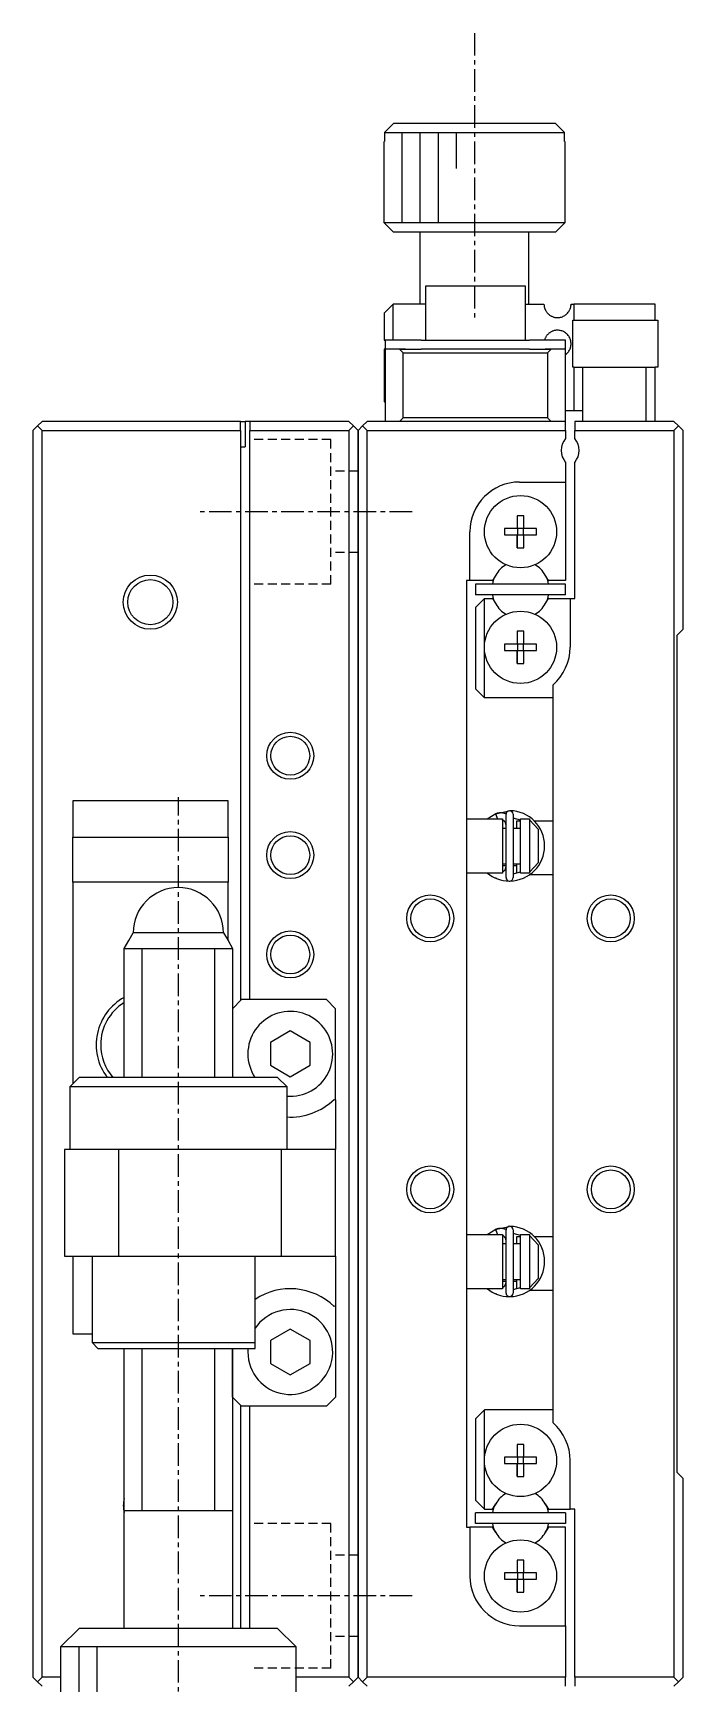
# Model space of a CAD drawing. Extents: x -21 to 335, y 10 to 258.
# Drawn here: x 299 to 335, y 114.1 to 205.5 of the extents above; entities that cross this region are included whole.
import ezdxf

# ---------------------------------------------------------------- set-up
doc = ezdxf.new("R2010")
doc.units = 0
doc.linetypes.add('CENTER', pattern=[2, 1.25, -0.25, 0.25, -0.25])
doc.linetypes.add('DASHED', pattern=[0.75, 0.5, -0.25])
doc.layers.get('0').update_dxf_attribs({"linetype": 'CONTINUOUS'})
doc.layers.add('CENTER', color=1, linetype='CENTER')

msp = doc.modelspace()

# ---------------------------------------------------------------- linework, layer by layer
at = {"color": 7, "linetype": 'CONTINUOUS'}
for p, q in [((318.947, 200.5), (318.445, 200)), ((327.911, 200.5), (318.947, 200.5)), ((328.413, 200), (327.911, 200.5)), ((318.445, 199.5), (318.429, 199.5)), ((318.429, 195), (318.429, 199.5)), ((318.445, 200), (328.413, 200)), ((318.445, 200), (318.445, 199.5)), ((328.413, 199.5), (328.413, 200)), ((328.429, 199.5), (328.413, 199.5)), ((328.429, 199.5), (328.429, 195)), ((328.429, 195), (318.429, 195)), ((318.929, 194.5), (318.429, 195)), ((328.429, 195), (327.929, 194.5)), ((318.929, 194.5), (327.929, 194.5)), ((320.429, 190.5), (320.429, 194.5)), ((326.429, 194.5), (326.429, 190.5)), ((320.729, 191.5), (326.229, 191.5)), ((320.729, 188.5), (320.729, 191.5)), ((326.229, 191.5), (326.229, 188.5)), ((318.429, 190), (318.929, 190.5)), ((318.929, 188.5), (318.929, 190.5)), ((320.729, 190.5), (318.929, 190.5)), ((326.229, 190.5), (327.279, 190.5)), ((327.279, 190.5), (327.279, 190.472)), ((327.279, 190.472), (327.281, 190.443)), ((327.281, 190.443), (327.284, 190.415)), ((327.284, 190.415), (327.287, 190.387)), ((327.287, 190.387), (327.292, 190.359)), ((327.292, 190.359), (327.298, 190.33)), ((327.298, 190.33), (327.305, 190.302)), ((327.305, 190.302), (327.314, 190.275)), ((327.314, 190.275), (327.322, 190.248)), ((327.322, 190.248), (327.332, 190.222)), ((327.332, 190.222), (327.343, 190.197)), ((327.343, 190.197), (327.355, 190.172)), ((327.355, 190.172), (327.367, 190.146)), ((327.367, 190.146), (327.381, 190.122)), ((327.381, 190.122), (327.396, 190.098)), ((327.396, 190.098), (327.411, 190.075)), ((327.411, 190.075), (327.433, 190.045)), ((328.622, 190.041), (328.653, 190.084)), ((328.653, 190.084), (328.676, 190.12)), ((328.676, 190.12), (328.697, 190.159)), ((328.697, 190.159), (328.717, 190.201)), ((328.717, 190.201), (328.726, 190.223)), ((328.726, 190.223), (328.735, 190.247)), ((328.735, 190.247), (328.743, 190.271)), ((328.743, 190.271), (328.751, 190.296)), ((328.751, 190.296), (328.758, 190.323)), ((328.758, 190.323), (328.764, 190.351)), ((328.764, 190.351), (328.767, 190.365)), ((328.767, 190.365), (328.769, 190.379)), ((328.769, 190.379), (328.771, 190.393)), ((328.771, 190.393), (328.773, 190.408)), ((328.773, 190.408), (328.775, 190.423)), ((328.775, 190.423), (328.776, 190.439)), ((328.776, 190.439), (328.777, 190.451)), ((328.777, 190.451), (328.778, 190.463)), ((328.778, 190.475), (328.779, 190.488)), ((328.778, 190.463), (328.778, 190.475)), ((328.779, 190.5), (328.929, 190.5)), ((328.779, 190.488), (328.779, 190.5)), ((333.429, 190.5), (328.929, 190.5)), ((328.929, 190.5), (328.929, 189.6)), ((333.429, 189.6), (333.429, 190.5)), ((318.429, 190), (318.429, 188.5)), ((327.433, 190.045), (327.456, 190.016)), ((327.456, 190.016), (327.48, 189.989)), ((327.48, 189.989), (327.505, 189.963)), ((327.505, 189.963), (327.531, 189.939)), ((327.531, 189.939), (327.558, 189.916)), ((327.558, 189.916), (327.588, 189.893)), ((327.588, 189.893), (327.619, 189.872)), ((327.619, 189.872), (327.65, 189.853)), ((327.65, 189.853), (327.682, 189.835)), ((327.682, 189.835), (327.714, 189.82)), ((327.714, 189.82), (327.746, 189.806)), ((327.746, 189.806), (327.78, 189.793)), ((327.78, 189.793), (327.814, 189.781)), ((327.814, 189.781), (327.849, 189.772)), ((327.849, 189.772), (327.883, 189.764)), ((327.883, 189.764), (327.929, 189.757)), ((327.929, 189.757), (327.975, 189.752)), ((327.975, 189.752), (328.02, 189.75)), ((328.02, 189.75), (328.064, 189.751)), ((328.064, 189.751), (328.107, 189.754)), ((328.107, 189.754), (328.15, 189.76)), ((328.15, 189.76), (328.191, 189.768)), ((328.191, 189.768), (328.245, 189.782)), ((328.245, 189.782), (328.297, 189.8)), ((328.297, 189.8), (328.347, 189.821)), ((328.347, 189.821), (328.392, 189.844)), ((328.392, 189.844), (328.435, 189.87)), ((328.435, 189.87), (328.477, 189.898)), ((328.477, 189.898), (328.515, 189.929)), ((328.515, 189.929), (328.553, 189.964)), ((328.553, 189.964), (328.589, 190.001)), ((328.589, 190.001), (328.622, 190.041)), ((328.879, 189.6), (333.579, 189.6)), ((328.879, 187), (328.879, 189.6)), ((333.579, 189.6), (333.579, 187)), ((318.429, 188.5), (318.479, 188.5)), ((318.479, 188.5), (318.479, 188)), ((320.479, 188.5), (318.479, 188.5)), ((320.479, 188.5), (326.479, 188.5)), ((328.479, 188.5), (326.479, 188.5)), ((327.313, 188.525), (327.306, 188.5)), ((327.322, 188.55), (327.313, 188.525)), ((327.331, 188.574), (327.322, 188.55)), ((327.344, 188.605), (327.331, 188.574)), ((327.358, 188.635), (327.344, 188.605)), ((327.373, 188.664), (327.358, 188.635)), ((327.39, 188.693), (327.373, 188.664)), ((327.407, 188.719), (327.39, 188.693)), ((327.425, 188.745), (327.407, 188.719)), ((327.444, 188.77), (327.425, 188.745)), ((327.464, 188.794), (327.444, 188.77)), ((327.485, 188.817), (327.464, 188.794)), ((327.507, 188.839), (327.485, 188.817)), ((327.53, 188.86), (327.507, 188.839)), ((327.553, 188.88), (327.53, 188.86)), ((327.576, 188.898), (327.553, 188.88)), ((327.6, 188.915), (327.576, 188.898)), ((327.624, 188.931), (327.6, 188.915)), ((327.648, 188.946), (327.624, 188.931)), ((327.678, 188.963), (327.648, 188.946)), ((327.709, 188.978), (327.678, 188.963)), ((327.74, 188.992), (327.709, 188.978)), ((327.771, 189.004), (327.74, 188.992)), ((327.811, 189.018), (327.771, 189.004)), ((327.852, 189.029), (327.811, 189.018)), ((327.892, 189.037), (327.852, 189.029)), ((327.942, 189.045), (327.892, 189.037)), ((327.992, 189.049), (327.942, 189.045)), ((328.042, 189.05), (327.992, 189.049)), ((328.09, 189.048), (328.042, 189.05)), ((328.136, 189.042), (328.09, 189.048)), ((328.182, 189.034), (328.136, 189.042)), ((328.229, 189.023), (328.182, 189.034)), ((328.274, 189.009), (328.229, 189.023)), ((328.318, 188.992), (328.274, 189.009)), ((328.36, 188.973), (328.318, 188.992)), ((328.412, 188.945), (328.36, 188.973)), ((328.462, 188.913), (328.412, 188.945)), ((328.508, 188.877), (328.462, 188.913)), ((328.479, 188), (328.479, 188.5)), ((328.547, 188.843), (328.508, 188.877)), ((328.583, 188.806), (328.547, 188.843)), ((328.617, 188.766), (328.583, 188.806)), ((328.649, 188.722), (328.617, 188.766)), ((328.678, 188.676), (328.649, 188.722)), ((328.705, 188.625), (328.678, 188.676)), ((328.715, 188.603), (328.705, 188.625)), ((328.725, 188.58), (328.715, 188.603)), ((328.734, 188.555), (328.725, 188.58)), ((328.743, 188.53), (328.734, 188.555)), ((328.751, 188.503), (328.743, 188.53)), ((328.758, 188.475), (328.751, 188.503)), ((328.762, 188.459), (328.758, 188.475)), ((328.765, 188.443), (328.762, 188.459)), ((328.768, 188.426), (328.765, 188.443)), ((328.77, 188.414), (328.768, 188.426)), ((328.772, 188.401), (328.77, 188.414)), ((328.774, 188.389), (328.772, 188.401)), ((328.775, 188.375), (328.774, 188.389)), ((328.776, 188.365), (328.775, 188.375)), ((328.775, 188.222), (328.776, 188.236)), ((328.777, 188.355), (328.776, 188.365)), ((328.776, 188.236), (328.777, 188.249)), ((328.778, 188.344), (328.777, 188.355)), ((328.777, 188.249), (328.778, 188.26)), ((328.778, 188.334), (328.778, 188.344)), ((328.779, 188.323), (328.778, 188.334)), ((328.778, 188.27), (328.779, 188.281)), ((328.778, 188.26), (328.778, 188.27)), ((328.779, 188.313), (328.779, 188.323)), ((328.779, 188.302), (328.779, 188.313)), ((328.779, 188.292), (328.779, 188.302)), ((328.779, 188.281), (328.779, 188.292)), ((318.429, 188), (318.429, 185.1)), ((318.479, 188), (318.429, 188)), ((319.279, 188), (318.479, 188)), ((318.479, 188), (318.479, 184)), ((319.279, 188), (319.479, 187.8)), ((319.607, 188), (319.279, 188)), ((319.279, 188), (319.607, 188)), ((319.479, 184.2), (319.479, 187.8)), ((319.479, 187.8), (327.479, 187.8)), ((319.607, 188), (320.479, 188)), ((326.479, 188), (320.479, 188)), ((326.479, 188), (327.342, 188)), ((327.342, 188), (327.679, 188)), ((327.679, 188), (327.351, 188)), ((327.479, 187.8), (327.679, 188)), ((327.479, 187.8), (327.479, 184.2)), ((328.479, 188), (327.679, 188)), ((328.479, 184), (328.479, 188)), ((328.479, 187.7), (328.523, 187.736)), ((328.523, 187.736), (328.567, 187.777)), ((328.567, 187.777), (328.607, 187.822)), ((328.607, 187.822), (328.636, 187.859)), ((328.636, 187.859), (328.662, 187.899)), ((328.662, 187.899), (328.687, 187.941)), ((328.687, 187.941), (328.71, 187.987)), ((328.71, 187.987), (328.721, 188.011)), ((328.721, 188.011), (328.731, 188.036)), ((328.731, 188.036), (328.74, 188.062)), ((328.74, 188.062), (328.749, 188.089)), ((328.749, 188.089), (328.756, 188.118)), ((328.756, 188.118), (328.76, 188.132)), ((328.76, 188.132), (328.763, 188.147)), ((328.763, 188.147), (328.766, 188.162)), ((328.766, 188.162), (328.769, 188.177)), ((328.769, 188.177), (328.771, 188.193)), ((328.771, 188.193), (328.773, 188.209)), ((328.773, 188.209), (328.775, 188.222)), ((328.929, 187), (328.879, 187)), ((328.929, 187), (328.929, 184.6)), ((328.929, 187), (329.429, 187)), ((329.429, 187), (332.929, 187)), ((329.429, 184.6), (329.429, 187)), ((332.929, 187), (332.929, 184)), ((332.929, 187), (333.429, 187)), ((333.579, 187), (333.429, 187)), ((333.429, 184), (333.429, 187)), ((318.479, 185.05), (318.429, 185.1)), ((328.479, 184.6), (328.929, 184.6)), ((328.929, 184.6), (329.429, 184.6)), ((329.429, 184), (329.429, 184.6)), ((298.979, 183.5), (299.229, 183.75)), ((299.479, 184), (299.229, 183.75)), ((299.229, 183.75), (299.479, 183.5)), ((310.479, 184), (299.479, 184)), ((310.479, 183.5), (310.479, 184)), ((310.479, 184), (310.729, 184)), ((310.729, 184), (310.729, 182.6)), ((310.979, 184), (310.729, 184)), ((316.479, 184), (310.979, 184)), ((310.979, 184), (310.979, 183.5)), ((316.729, 183.75), (316.479, 184)), ((316.479, 183.5), (316.729, 183.75)), ((316.979, 183.5), (316.729, 183.75)), ((316.979, 183.5), (317.229, 183.75)), ((317.479, 184), (317.229, 183.75)), ((317.229, 183.75), (317.479, 183.5)), ((328.479, 184), (317.479, 184)), ((319.479, 184.2), (319.279, 184)), ((327.479, 184.2), (319.479, 184.2)), ((327.679, 184), (327.479, 184.2)), ((328.479, 183.5), (328.479, 184)), ((334.479, 184), (328.979, 184)), ((328.979, 184), (328.979, 183.5)), ((334.729, 183.75), (334.479, 184)), ((334.479, 183.5), (334.729, 183.75)), ((334.729, 183.75), (334.979, 183.5)), ((298.979, 183.5), (298.979, 114.5)), ((299.479, 183.5), (310.479, 183.5)), ((299.479, 114.5), (299.479, 183.5)), ((310.479, 183.5), (310.479, 151.95)), ((310.979, 183.5), (316.479, 183.5)), ((310.979, 152), (310.979, 183.5)), ((316.479, 183.5), (316.479, 114.5)), ((316.979, 183.5), (316.979, 114.5)), ((316.979, 114.5), (316.979, 183.5)), ((317.479, 183.5), (328.479, 183.5)), ((317.479, 114.5), (317.479, 183.5)), ((328.479, 183.5), (328.479, 183.061)), ((328.979, 183.5), (334.479, 183.5)), ((328.979, 183.061), (328.979, 183.5)), ((334.479, 183.5), (334.479, 114.5)), ((334.979, 172.5), (334.979, 183.5)), ((310.479, 182.6), (310.729, 182.6)), ((328.479, 181.739), (328.479, 180.65)), ((328.979, 174.2), (328.979, 181.739)), ((325.929, 180.65), (328.479, 180.65)), ((328.479, 180.65), (328.479, 175.2)), ((325.799, 178.786), (325.799, 178.08)), ((326.159, 178.786), (325.799, 178.786)), ((325.799, 178.786), (325.799, 178.08)), ((326.159, 178.08), (326.159, 178.786)), ((323.179, 175.2), (323.179, 177.9)), ((325.093, 178.08), (325.093, 177.72)), ((325.799, 178.08), (325.093, 178.08)), ((325.093, 177.72), (325.799, 177.72)), ((325.809, 178.07), (325.799, 178.08)), ((325.809, 177.73), (325.799, 177.72)), ((325.799, 177.72), (325.799, 177.014)), ((325.799, 177.014), (325.799, 177.72)), ((326.148, 178.07), (325.809, 178.07)), ((325.809, 178.07), (325.809, 177.73)), ((325.809, 177.73), (326.148, 177.73)), ((326.148, 178.07), (326.159, 178.08)), ((326.148, 177.73), (326.148, 178.07)), ((326.148, 177.73), (326.159, 177.72)), ((326.865, 178.08), (326.159, 178.08)), ((326.159, 177.72), (326.865, 177.72)), ((326.159, 177.014), (326.159, 177.72)), ((326.865, 177.72), (326.865, 178.08)), ((325.799, 177.014), (326.159, 177.014)), ((324.604, 175.494), (324.434, 175.2)), ((327.523, 175.2), (327.354, 175.494)), ((323.179, 175.2), (322.979, 175.2)), ((322.979, 175.2), (322.979, 122.8)), ((324.434, 175.2), (323.179, 175.2)), ((328.479, 175), (323.479, 175)), ((323.479, 175), (323.479, 174.4)), ((328.479, 175.2), (327.523, 175.2)), ((328.479, 174.4), (328.479, 175)), ((328.479, 174.4), (323.479, 174.4)), ((323.979, 174.2), (323.479, 173.7)), ((323.479, 173.7), (323.479, 169.2)), ((323.979, 171.5), (323.979, 174.2)), ((323.979, 174.2), (324.434, 174.2)), ((324.434, 174.2), (324.604, 173.906)), ((327.354, 173.906), (327.523, 174.2)), ((327.523, 174.2), (328.729, 174.2)), ((328.729, 174.2), (328.979, 174.2)), ((328.729, 174.2), (328.729, 171.5)), ((325.799, 172.386), (325.799, 171.68)), ((326.159, 172.386), (325.799, 172.386)), ((325.799, 172.386), (325.799, 171.68)), ((326.159, 171.68), (326.159, 172.386)), ((334.979, 172.5), (334.629, 172.15)), ((334.629, 172.15), (334.629, 125.85)), ((323.979, 168.7), (323.979, 171.5)), ((325.093, 171.68), (325.093, 171.32)), ((325.799, 171.68), (325.093, 171.68)), ((325.093, 171.32), (325.799, 171.32)), ((325.809, 171.67), (325.799, 171.68)), ((325.809, 171.33), (325.799, 171.32)), ((325.799, 171.32), (325.799, 170.614)), ((325.799, 170.614), (325.799, 171.32)), ((326.148, 171.67), (325.809, 171.67)), ((325.809, 171.67), (325.809, 171.33)), ((325.809, 171.33), (326.148, 171.33)), ((326.148, 171.67), (326.159, 171.68)), ((326.148, 171.33), (326.148, 171.67)), ((326.148, 171.33), (326.159, 171.32)), ((326.865, 171.68), (326.159, 171.68)), ((326.159, 171.32), (326.865, 171.32)), ((326.159, 170.614), (326.159, 171.32)), ((326.865, 171.32), (326.865, 171.68)), ((325.799, 170.614), (326.159, 170.614)), ((323.479, 169.2), (323.979, 168.7)), ((327.779, 161.475), (327.779, 169.421)), ((327.779, 168.7), (323.979, 168.7)), ((309.779, 163), (301.179, 163)), ((301.179, 163), (301.179, 161)), ((309.779, 161), (309.779, 163)), ((322.979, 162), (324.979, 162)), ((324.124, 162), (324.607, 162.297)), ((324.578, 162.284), (324.598, 162.293)), ((324.598, 162.293), (325.345, 162.454)), ((324.598, 162.293), (324.703, 162)), ((324.605, 162.296), (324.604, 162.293)), ((324.604, 162.293), (324.604, 162.289)), ((324.604, 162.289), (324.604, 162.283)), ((324.604, 162.283), (324.604, 162.277)), ((324.604, 162.277), (324.606, 162.269)), ((324.606, 162.298), (324.605, 162.296)), ((324.608, 162.298), (324.606, 162.298)), ((324.606, 162.269), (324.607, 162.261)), ((324.607, 162.298), (324.637, 162.31)), ((324.607, 162.261), (324.61, 162.251)), ((324.61, 162.251), (324.613, 162.241)), ((324.613, 162.241), (324.616, 162.23)), ((324.616, 162.23), (324.619, 162.218)), ((324.619, 162.218), (324.624, 162.205)), ((324.624, 162.205), (324.628, 162.192)), ((324.628, 162.192), (324.633, 162.179)), ((324.633, 162.179), (324.638, 162.165)), ((324.637, 162.31), (324.67, 162.321)), ((324.638, 162.165), (324.644, 162.15)), ((324.644, 162.15), (324.65, 162.136)), ((324.65, 162.136), (324.656, 162.121)), ((324.656, 162.121), (324.662, 162.106)), ((324.662, 162.106), (324.668, 162.092)), ((324.668, 162.092), (324.675, 162.077)), ((324.67, 162.321), (324.703, 162.331)), ((324.675, 162.077), (324.681, 162.063)), ((324.681, 162.063), (324.688, 162.05)), ((324.688, 162.05), (324.694, 162.036)), ((324.694, 162.036), (324.701, 162.024)), ((324.701, 162.024), (324.707, 162.011)), ((324.703, 162.331), (324.736, 162.339)), ((324.707, 162.011), (324.713, 162)), ((324.736, 162.339), (324.77, 162.345)), ((324.77, 162.345), (324.804, 162.349)), ((324.804, 162.349), (324.838, 162.352)), ((324.838, 162.352), (324.872, 162.353)), ((324.872, 162.353), (324.906, 162.353)), ((324.906, 162.353), (324.94, 162.35)), ((324.94, 162.35), (324.974, 162.346)), ((324.974, 162.346), (325.008, 162.341)), ((324.979, 162), (324.979, 159)), ((324.99, 161.941), (324.979, 161.945)), ((325.003, 161.935), (324.99, 161.941)), ((325.017, 161.928), (325.003, 161.935)), ((325.008, 162.341), (325.042, 162.333)), ((325.03, 161.921), (325.017, 161.928)), ((325.043, 161.913), (325.03, 161.921)), ((325.042, 162.333), (325.075, 162.324)), ((325.055, 161.904), (325.043, 161.913)), ((325.067, 161.895), (325.055, 161.904)), ((325.078, 161.885), (325.067, 161.895)), ((325.075, 162.324), (325.107, 162.313)), ((325.089, 161.874), (325.078, 161.885)), ((325.099, 161.863), (325.089, 161.874)), ((325.109, 161.852), (325.099, 161.863)), ((325.107, 162.313), (325.139, 162.301)), ((325.118, 161.84), (325.109, 161.852)), ((325.127, 161.828), (325.118, 161.84)), ((325.135, 161.815), (325.127, 161.828)), ((325.142, 161.802), (325.135, 161.815)), ((325.139, 162.301), (325.171, 162.287)), ((325.149, 161.788), (325.142, 161.802)), ((325.155, 161.775), (325.149, 161.788)), ((325.16, 161.761), (325.155, 161.775)), ((325.165, 161.746), (325.16, 161.761)), ((325.168, 161.732), (325.165, 161.746)), ((325.171, 162.287), (325.179, 162.283)), ((325.177, 158.76), (325.177, 162.26)), ((325.567, 162.26), (325.567, 158.76)), ((325.979, 161.942), (325.567, 162.054)), ((325.779, 161.5), (325.779, 161.9)), ((325.779, 161.9), (325.979, 161.9)), ((325.979, 159), (325.979, 162)), ((325.979, 162), (326.479, 162)), ((326.479, 162), (326.479, 161.946)), ((326.479, 161.946), (326.479, 159.054)), ((326.979, 161.417), (326.479, 161.946)), ((326.73, 161.9), (327.779, 161.9)), ((301.179, 161), (309.779, 161)), ((301.179, 158.5), (301.179, 161)), ((309.779, 161), (309.779, 158.5)), ((324.979, 161.5), (325.177, 161.5)), ((325.172, 161.717), (325.168, 161.732)), ((325.174, 161.702), (325.172, 161.717)), ((325.176, 161.687), (325.174, 161.702)), ((325.177, 161.672), (325.176, 161.687)), ((325.177, 161.658), (325.177, 161.672)), ((325.567, 161.5), (325.979, 161.5)), ((326.979, 159.583), (326.979, 161.417)), ((327.779, 159.325), (327.779, 161.475)), ((324.979, 159), (322.979, 159)), ((325.177, 159.5), (324.979, 159.5)), ((325.177, 159.4), (324.979, 159.4)), ((324.979, 159.075), (324.982, 159.076)), ((324.982, 159.076), (324.996, 159.081)), ((324.996, 159.081), (325.009, 159.088)), ((325.009, 159.088), (325.023, 159.095)), ((325.023, 159.095), (325.036, 159.103)), ((325.036, 159.103), (325.048, 159.111)), ((325.048, 159.111), (325.06, 159.12)), ((325.06, 159.12), (325.072, 159.129)), ((325.072, 159.129), (325.083, 159.14)), ((325.083, 159.14), (325.094, 159.15)), ((325.094, 159.15), (325.104, 159.162)), ((325.104, 159.162), (325.113, 159.173)), ((325.113, 159.173), (325.122, 159.185)), ((325.122, 159.185), (325.13, 159.198)), ((325.13, 159.198), (325.138, 159.211)), ((325.138, 159.211), (325.145, 159.224)), ((325.145, 159.224), (325.151, 159.238)), ((325.151, 159.238), (325.157, 159.252)), ((325.157, 159.252), (325.162, 159.266)), ((325.162, 159.266), (325.166, 159.28)), ((325.166, 159.28), (325.17, 159.295)), ((325.17, 159.295), (325.173, 159.31)), ((325.173, 159.31), (325.175, 159.325)), ((325.175, 159.325), (325.177, 159.34)), ((325.177, 159.355), (325.177, 159.362)), ((325.177, 159.34), (325.177, 159.355)), ((325.979, 159.5), (325.567, 159.5)), ((325.779, 159.4), (325.567, 159.4)), ((325.567, 158.967), (325.979, 159.077)), ((325.779, 159.008), (325.779, 159.5)), ((326.479, 159), (325.979, 159)), ((326.479, 159.054), (326.979, 159.583)), ((326.479, 159.054), (326.479, 159)), ((327.779, 138.475), (327.779, 159.325)), ((309.779, 158.5), (301.179, 158.5)), ((301.179, 158.5), (301.179, 147.35)), ((309.779, 155.267), (309.779, 158.5)), ((324.607, 158.723), (324.589, 158.731)), ((324.607, 158.722), (324.608, 158.722)), ((324.644, 158.707), (324.607, 158.722)), ((324.611, 158.722), (324.608, 158.722)), ((324.608, 158.722), (324.609, 158.722)), ((324.647, 158.706), (324.644, 158.707)), ((324.648, 158.706), (324.647, 158.706)), ((324.653, 158.704), (324.648, 158.706)), ((324.654, 158.704), (324.653, 158.704)), ((324.656, 158.703), (324.654, 158.704)), ((324.657, 158.703), (324.656, 158.703)), ((324.659, 158.702), (324.657, 158.703)), ((324.661, 158.701), (324.659, 158.702)), ((324.663, 158.701), (324.661, 158.701)), ((324.664, 158.7), (324.663, 158.701)), ((324.665, 158.7), (324.664, 158.7)), ((327.779, 158.9), (326.461, 158.9)), ((304.279, 155.267), (304.529, 155.7)), ((307.052, 155.7), (304.529, 155.7)), ((309.529, 155.7), (307.052, 155.7)), ((309.529, 155.7), (309.779, 155.267)), ((304.029, 154.834), (304.279, 155.267)), ((304.029, 154.834), (307.056, 154.834)), ((304.029, 147.7), (304.029, 154.834)), ((307.056, 154.834), (310.029, 154.834)), ((309.779, 155.267), (310.029, 154.834)), ((310.029, 154.834), (310.029, 147.7)), ((310.029, 151.5), (310.529, 152)), ((315.229, 152), (310.529, 152)), ((315.229, 152), (315.729, 151.5)), ((310.029, 151.5), (310.029, 147.701)), ((315.729, 146.452), (315.729, 151.5)), ((313.229, 150.27), (312.129, 149.635)), ((314.329, 149.635), (313.229, 150.27)), ((312.129, 149.635), (312.129, 148.365)), ((314.329, 148.365), (314.329, 149.635)), ((312.129, 148.365), (313.229, 147.73)), ((313.229, 147.73), (314.329, 148.365)), ((301.029, 147.2), (301.529, 147.7)), ((301.029, 147.2), (313.029, 147.2)), ((301.029, 143.7), (301.029, 147.2)), ((312.529, 147.7), (301.529, 147.7)), ((310.029, 147.701), (310.029, 147.7)), ((312.529, 147.7), (313.029, 147.2)), ((313.029, 147.2), (313.029, 143.7)), ((315.66, 146.482), (315.729, 146.452)), ((315.729, 146.452), (315.729, 143.7)), ((300.729, 143.7), (300.729, 137.8)), ((303.729, 143.7), (300.729, 143.7)), ((303.729, 137.8), (303.729, 143.7)), ((312.729, 143.7), (303.729, 143.7)), ((312.729, 143.7), (312.729, 137.8)), ((315.729, 143.7), (312.729, 143.7)), ((315.729, 137.8), (315.729, 143.7)), ((322.979, 139), (324.979, 139)), ((324.124, 139), (324.607, 139.297)), ((324.578, 139.284), (325.345, 139.454)), ((324.598, 139.293), (324.703, 139)), ((324.605, 139.296), (324.604, 139.293)), ((324.604, 139.293), (324.604, 139.289)), ((324.604, 139.289), (324.604, 139.283)), ((324.604, 139.283), (324.604, 139.277)), ((324.604, 139.277), (324.606, 139.269)), ((324.606, 139.298), (324.605, 139.296)), ((324.608, 139.298), (324.606, 139.298)), ((324.606, 139.269), (324.607, 139.261)), ((324.607, 139.298), (324.637, 139.31)), ((324.607, 139.261), (324.61, 139.251)), ((324.61, 139.251), (324.613, 139.241)), ((324.613, 139.241), (324.616, 139.23)), ((324.616, 139.23), (324.619, 139.218)), ((324.619, 139.218), (324.624, 139.205)), ((324.624, 139.205), (324.628, 139.192)), ((324.628, 139.192), (324.633, 139.179)), ((324.633, 139.179), (324.638, 139.165)), ((324.637, 139.31), (324.67, 139.321)), ((324.638, 139.165), (324.644, 139.15)), ((324.644, 139.15), (324.65, 139.136)), ((324.65, 139.136), (324.656, 139.121)), ((324.656, 139.121), (324.662, 139.106)), ((324.662, 139.106), (324.668, 139.092)), ((324.668, 139.092), (324.675, 139.077)), ((324.67, 139.321), (324.703, 139.331)), ((324.675, 139.077), (324.681, 139.063)), ((324.681, 139.063), (324.688, 139.05)), ((324.688, 139.05), (324.694, 139.036)), ((324.694, 139.036), (324.701, 139.024)), ((324.701, 139.024), (324.707, 139.011)), ((324.703, 139.331), (324.736, 139.339)), ((324.707, 139.011), (324.713, 139)), ((324.736, 139.339), (324.77, 139.345)), ((324.77, 139.345), (324.804, 139.349)), ((324.804, 139.349), (324.838, 139.352)), ((324.838, 139.352), (324.872, 139.353)), ((324.872, 139.353), (324.906, 139.353)), ((324.906, 139.353), (324.94, 139.35)), ((324.94, 139.35), (324.974, 139.346)), ((324.974, 139.346), (325.008, 139.341)), ((324.979, 139), (324.979, 136)), ((324.99, 138.941), (324.979, 138.945)), ((325.003, 138.935), (324.99, 138.941)), ((325.017, 138.928), (325.003, 138.935)), ((325.008, 139.341), (325.042, 139.333)), ((325.03, 138.921), (325.017, 138.928)), ((325.043, 138.913), (325.03, 138.921)), ((325.042, 139.333), (325.075, 139.324)), ((325.055, 138.904), (325.043, 138.913)), ((325.067, 138.895), (325.055, 138.904)), ((325.078, 138.885), (325.067, 138.895)), ((325.075, 139.324), (325.107, 139.313)), ((325.107, 139.313), (325.139, 139.301)), ((325.139, 139.301), (325.171, 139.287)), ((325.171, 139.287), (325.179, 139.283)), ((325.177, 135.76), (325.177, 139.26)), ((325.567, 139.26), (325.567, 135.76)), ((325.979, 138.942), (325.567, 139.054)), ((325.779, 138.5), (325.779, 138.9)), ((325.779, 138.9), (325.979, 138.9)), ((325.979, 136), (325.979, 139)), ((325.979, 139), (326.479, 139)), ((326.479, 139), (326.479, 138.946)), ((326.479, 138.946), (326.479, 136.054)), ((326.979, 138.417), (326.479, 138.946)), ((326.73, 138.9), (327.779, 138.9)), ((324.979, 138.5), (325.177, 138.5)), ((325.089, 138.874), (325.078, 138.885)), ((325.099, 138.863), (325.089, 138.874)), ((325.109, 138.852), (325.099, 138.863)), ((325.118, 138.84), (325.109, 138.852)), ((325.127, 138.828), (325.118, 138.84)), ((325.135, 138.815), (325.127, 138.828)), ((325.142, 138.802), (325.135, 138.815)), ((325.149, 138.788), (325.142, 138.802)), ((325.155, 138.775), (325.149, 138.788)), ((325.16, 138.761), (325.155, 138.775)), ((325.165, 138.746), (325.16, 138.761)), ((325.168, 138.732), (325.165, 138.746)), ((325.172, 138.717), (325.168, 138.732)), ((325.174, 138.702), (325.172, 138.717)), ((325.176, 138.687), (325.174, 138.702)), ((325.177, 138.672), (325.176, 138.687)), ((325.177, 138.658), (325.177, 138.672)), ((325.567, 138.5), (325.979, 138.5)), ((326.979, 136.583), (326.979, 138.417)), ((327.779, 136.325), (327.779, 138.475)), ((300.729, 137.8), (303.729, 137.8)), ((301.179, 137.8), (301.179, 133.5)), ((302.279, 133), (302.279, 137.8)), ((303.729, 137.8), (312.729, 137.8)), ((311.279, 133), (311.279, 137.8)), ((312.729, 137.8), (315.729, 137.8)), ((315.729, 137.8), (315.729, 135.048)), ((325.177, 136.5), (324.979, 136.5)), ((325.177, 136.4), (324.979, 136.4)), ((325.083, 136.14), (325.094, 136.15)), ((325.094, 136.15), (325.104, 136.162)), ((325.104, 136.162), (325.113, 136.173)), ((325.113, 136.173), (325.122, 136.185)), ((325.122, 136.185), (325.13, 136.198)), ((325.13, 136.198), (325.138, 136.211)), ((325.138, 136.211), (325.145, 136.224)), ((325.145, 136.224), (325.151, 136.238)), ((325.151, 136.238), (325.157, 136.252)), ((325.157, 136.252), (325.162, 136.266)), ((325.162, 136.266), (325.166, 136.28)), ((325.166, 136.28), (325.17, 136.295)), ((325.17, 136.295), (325.173, 136.31)), ((325.173, 136.31), (325.175, 136.325)), ((325.175, 136.325), (325.177, 136.34)), ((325.177, 136.355), (325.177, 136.362)), ((325.177, 136.34), (325.177, 136.355)), ((325.979, 136.5), (325.567, 136.5)), ((325.779, 136.4), (325.567, 136.4)), ((325.779, 136.008), (325.779, 136.5)), ((326.479, 136.054), (326.979, 136.583)), ((327.779, 128.579), (327.779, 136.325)), ((324.979, 136), (322.979, 136)), ((324.607, 135.723), (324.589, 135.731)), ((324.6, 135.727), (324.598, 135.727)), ((324.607, 135.722), (324.608, 135.722)), ((324.644, 135.707), (324.607, 135.722)), ((324.611, 135.722), (324.608, 135.722)), ((324.608, 135.722), (324.609, 135.722)), ((324.647, 135.706), (324.644, 135.707)), ((324.648, 135.706), (324.647, 135.706)), ((324.653, 135.704), (324.648, 135.706)), ((324.654, 135.704), (324.653, 135.704)), ((324.656, 135.703), (324.654, 135.704)), ((324.657, 135.703), (324.656, 135.703)), ((324.659, 135.702), (324.657, 135.703)), ((324.661, 135.701), (324.659, 135.702)), ((324.663, 135.701), (324.661, 135.701)), ((324.664, 135.7), (324.663, 135.701)), ((324.665, 135.7), (324.664, 135.7)), ((324.979, 136.075), (324.982, 136.076)), ((324.982, 136.076), (324.996, 136.081)), ((324.996, 136.081), (325.009, 136.088)), ((325.009, 136.088), (325.023, 136.095)), ((325.023, 136.095), (325.036, 136.103)), ((325.036, 136.103), (325.048, 136.111)), ((325.048, 136.111), (325.06, 136.12)), ((325.06, 136.12), (325.072, 136.129)), ((325.072, 136.129), (325.083, 136.14)), ((325.567, 135.967), (325.979, 136.077)), ((326.479, 136), (325.979, 136)), ((327.779, 135.9), (326.461, 135.9)), ((326.479, 136.054), (326.479, 136)), ((315.729, 135.048), (315.66, 135.018)), ((315.729, 135.048), (315.729, 130)), ((301.179, 133.5), (302.279, 133.5)), ((313.229, 133.77), (312.129, 133.135)), ((314.329, 133.135), (313.229, 133.77)), ((311.279, 133), (302.279, 133)), ((302.579, 132.7), (302.279, 133)), ((302.579, 132.7), (311.279, 132.7)), ((304.029, 123.695), (304.029, 132.7)), ((310.029, 130), (310.029, 132.7)), ((310.029, 132.7), (310.029, 123.7)), ((311.279, 132.7), (311.279, 133)), ((312.129, 133.135), (312.129, 131.865)), ((314.329, 131.865), (314.329, 133.135)), ((312.129, 131.865), (313.229, 131.23)), ((313.229, 131.23), (314.329, 131.865)), ((310.529, 129.5), (310.029, 130)), ((315.729, 130), (315.229, 129.5)), ((310.479, 129.55), (310.479, 117.2)), ((315.229, 129.5), (310.529, 129.5)), ((310.979, 117.2), (310.979, 129.5)), ((323.979, 129.3), (323.479, 128.8)), ((327.779, 129.3), (323.979, 129.3)), ((323.979, 126.5), (323.979, 129.3)), ((323.479, 128.8), (323.479, 124.3)), ((325.799, 127.386), (325.799, 126.68)), ((326.159, 127.386), (325.799, 127.386)), ((325.799, 127.386), (325.799, 126.68)), ((326.159, 126.68), (326.159, 127.386)), ((323.979, 123.8), (323.979, 126.5)), ((325.093, 126.68), (325.093, 126.32)), ((325.799, 126.68), (325.093, 126.68)), ((325.093, 126.32), (325.799, 126.32)), ((325.809, 126.67), (325.799, 126.68)), ((325.809, 126.33), (325.799, 126.32)), ((325.799, 126.32), (325.799, 125.614)), ((325.799, 125.614), (325.799, 126.32)), ((326.148, 126.67), (325.809, 126.67)), ((325.809, 126.67), (325.809, 126.33)), ((325.809, 126.33), (326.148, 126.33)), ((326.148, 126.67), (326.159, 126.68)), ((326.148, 126.33), (326.148, 126.67)), ((326.148, 126.33), (326.159, 126.32)), ((326.865, 126.68), (326.159, 126.68)), ((326.159, 126.32), (326.865, 126.32)), ((326.159, 125.614), (326.159, 126.32)), ((326.865, 126.32), (326.865, 126.68)), ((328.729, 123.8), (328.729, 126.5)), ((325.799, 125.614), (326.159, 125.614)), ((334.629, 125.85), (334.979, 125.5)), ((334.979, 114.5), (334.979, 125.5)), ((323.479, 124.3), (323.979, 123.8)), ((304.029, 117.2), (304.029, 123.705)), ((310.029, 123.7), (304.029, 123.7)), ((310.029, 123.705), (310.029, 123.7)), ((310.029, 123.7), (310.029, 117.2)), ((310.029, 123.7), (310.029, 123.695)), ((328.479, 123.6), (323.479, 123.6)), ((323.479, 123), (323.479, 123.6)), ((323.979, 123.8), (324.434, 123.8)), ((324.434, 123.8), (324.604, 124.094)), ((327.354, 124.094), (327.523, 123.8)), ((327.523, 123.8), (328.729, 123.8)), ((328.479, 123.6), (328.479, 123)), ((328.979, 123.8), (328.729, 123.8)), ((328.979, 114.5), (328.979, 123.8)), ((322.979, 122.8), (323.179, 122.8)), ((323.179, 122.8), (323.179, 120.1)), ((324.434, 122.8), (323.179, 122.8)), ((328.479, 123), (323.479, 123)), ((324.604, 122.506), (324.434, 122.8)), ((327.523, 122.8), (327.354, 122.506)), ((328.479, 122.8), (327.523, 122.8)), ((328.479, 117.35), (328.479, 122.8)), ((325.799, 120.986), (325.799, 120.28)), ((326.159, 120.986), (325.799, 120.986)), ((325.799, 120.986), (325.799, 120.28)), ((326.159, 120.28), (326.159, 120.986)), ((325.093, 120.28), (325.093, 119.92)), ((325.799, 120.28), (325.093, 120.28)), ((325.093, 119.92), (325.799, 119.92)), ((325.809, 120.27), (325.799, 120.28)), ((325.809, 119.93), (325.799, 119.92)), ((325.799, 119.92), (325.799, 119.214)), ((325.799, 119.214), (325.799, 119.92)), ((326.148, 120.27), (325.809, 120.27)), ((325.809, 120.27), (325.809, 119.93)), ((325.809, 119.93), (326.148, 119.93)), ((326.148, 120.27), (326.159, 120.28)), ((326.148, 119.93), (326.148, 120.27)), ((326.148, 119.93), (326.159, 119.92)), ((326.865, 120.28), (326.159, 120.28)), ((326.159, 119.92), (326.865, 119.92)), ((326.159, 119.214), (326.159, 119.92)), ((326.865, 119.92), (326.865, 120.28)), ((325.799, 119.214), (326.159, 119.214)), ((300.529, 116.2), (301.529, 117.2)), ((307.079, 117.2), (301.529, 117.2)), ((312.529, 117.2), (307.079, 117.2)), ((312.529, 117.2), (313.529, 116.2)), ((325.929, 117.35), (328.479, 117.35)), ((328.479, 117.35), (328.479, 114.5)), ((300.529, 116.2), (307.088, 116.2)), ((300.529, 104.2), (300.529, 116.2)), ((307.088, 116.2), (313.529, 116.2)), ((313.529, 116.2), (313.529, 104.2)), ((299.229, 114.25), (298.979, 114.5)), ((299.479, 114.5), (299.229, 114.25)), ((299.229, 114.25), (299.479, 114)), ((300.529, 114.5), (299.479, 114.5)), ((316.479, 114.5), (313.529, 114.5)), ((316.729, 114.25), (316.479, 114.5)), ((316.479, 114), (316.729, 114.25)), ((316.729, 114.25), (316.979, 114.5)), ((316.979, 114.5), (317.229, 114.25)), ((317.479, 114.5), (317.229, 114.25)), ((317.229, 114.25), (317.479, 114)), ((328.479, 114.5), (317.479, 114.5)), ((328.479, 114), (328.479, 114.5)), ((334.479, 114.5), (328.979, 114.5)), ((328.979, 114.5), (328.979, 114)), ((334.729, 114.25), (334.479, 114.5)), ((334.479, 114), (334.729, 114.25)), ((334.979, 114.5), (334.729, 114.25))]:
    msp.add_line(p, q, dxfattribs=at)
at = {"color": 3, "linetype": 'CONTINUOUS'}
for p, q in [((319.429, 195), (319.429, 200)), ((320.429, 195), (320.429, 200)), ((321.429, 195), (321.429, 200)), ((322.429, 198), (322.429, 200)), ((305.029, 147.7), (305.029, 154.834)), ((309.029, 154.834), (309.029, 147.7)), ((305.029, 123.695), (305.029, 132.7)), ((309.029, 132.7), (309.029, 123.7)), ((301.529, 104.2), (301.529, 116.2)), ((302.529, 104.2), (302.529, 116.2))]:
    msp.add_line(p, q, dxfattribs=at)
at = {"color": 3, "linetype": 'DASHED'}
for p, q in [((315.479, 183), (310.979, 183)), ((315.479, 175), (315.479, 183)), ((316.979, 181.25), (315.479, 181.25)), ((316.979, 176.75), (315.479, 176.75)), ((315.479, 175), (310.979, 175)), ((315.479, 123), (310.979, 123)), ((315.479, 115), (315.479, 123)), ((316.979, 121.25), (315.479, 121.25)), ((316.979, 116.75), (315.479, 116.75)), ((315.479, 115), (310.979, 115))]:
    msp.add_line(p, q, dxfattribs=at)
at = {"color": 7, "linetype": 'CONTINUOUS'}
for centre, radius in [((325.979, 177.9), 2), ((305.479, 174), 1.25), ((325.979, 171.5), 2), ((313.229, 165.5), 1.075), ((313.229, 160), 1.075), ((320.979, 156.5), 1.075), ((330.979, 156.5), 1.075), ((313.229, 154.5), 1.075), ((320.979, 141.5), 1.075), ((330.979, 141.5), 1.075), ((325.979, 126.5), 2), ((325.979, 120.1), 2)]:
    msp.add_circle(centre, radius, dxfattribs=at)
at = {"color": 3, "linetype": 'CONTINUOUS'}
for centre, radius in [((305.479, 174), 1.5), ((313.229, 165.5), 1.3), ((313.229, 160), 1.3), ((320.979, 156.5), 1.3), ((330.979, 156.5), 1.3), ((313.229, 154.5), 1.3), ((320.979, 141.5), 1.3), ((330.979, 141.5), 1.3)]:
    msp.add_circle(centre, radius, dxfattribs=at)
at = {"color": 7, "linetype": 'CONTINUOUS'}
for centre, radius, start, end in [((329.229, 182.4), 1, 138.59038, 221.40962), ((328.229, 182.4), 1, 318.59038, 41.40962), ((325.929, 177.9), 2.75, 90, 180), ((325.979, 174.7), 1.587, 149.99997, 169.10691), ((325.979, 174.7), 1.587, 135, 150), ((326.094, 174.585), 1.75, 121.8865, 135.00441), ((325.979, 174.7), 1.587, 120.43318, 134.99997), ((325.979, 174.7), 1.587, 45.00003, 59.56682), ((325.864, 174.585), 1.75, 44.99559, 58.1135), ((325.979, 174.7), 1.587, 30, 45), ((325.979, 174.7), 1.587, 10.89309, 30), ((325.979, 174.7), 1.587, 190.89302, 209.99997), ((325.979, 174.7), 1.587, 210, 225), ((325.979, 174.7), 1.587, 315, 330), ((325.979, 174.7), 1.587, 330.00003, 349.10698), ((326.094, 174.815), 1.75, 224.99559, 238.1135), ((325.979, 174.7), 1.587, 224.99997, 239.56674), ((325.979, 174.7), 1.587, 300.43326, 315.00003), ((325.864, 174.815), 1.75, 301.8865, 315.00441), ((325.979, 171.5), 2.75, 310.88519, 0), ((325.372, 162.26), 0.195, 0, 180), ((325.372, 160.51), 1.944, 270.7322, 89.3433), ((325.374, 160.515), 1.949, 231.02822, 269.23926), ((307.029, 155.7), 2.5, 0, 180), ((325.372, 158.76), 0.195, 180, 0), ((305.479, 149.5), 3, 118.90334, 216.8699), ((305.479, 149.5), 2.75, 121.82137, 180), ((313.229, 149), 2.35, 265.11786, 180), ((305.479, 149.5), 2.75, 180, 220.88519), ((313.229, 149), 2.35, 180, 213.58624), ((313.229, 149), 3.5, 266.72417, 313.98901), ((325.372, 139.26), 0.195, 0, 180), ((325.372, 137.51), 1.944, 270.7322, 89.3433), ((313.229, 132.5), 3.5, 46.01099, 123.85844), ((325.374, 137.515), 1.949, 231.02822, 269.23926), ((325.372, 135.76), 0.195, 180, 0), ((313.229, 132.5), 2.35, 180, 146.07689), ((313.229, 132.5), 2.35, 175.11786, 180), ((325.979, 126.5), 2.75, 0, 49.11481), ((325.979, 123.3), 1.587, 135, 150), ((326.094, 123.185), 1.75, 121.8865, 135.00441), ((325.979, 123.3), 1.587, 120.43326, 135.00003), ((325.979, 123.3), 1.587, 44.99997, 59.56674), ((325.864, 123.185), 1.75, 44.99559, 58.1135), ((325.979, 123.3), 1.587, 30, 45), ((325.979, 123.3), 1.587, 150, 169.10698), ((325.979, 123.3), 1.587, 10.89302, 29.99997), ((325.979, 123.3), 1.587, 190.89309, 210), ((325.979, 123.3), 1.587, 210, 225), ((325.979, 123.3), 1.587, 315.09489, 330), ((325.979, 123.3), 1.587, 330, 349.10691), ((326.094, 123.415), 1.75, 224.99559, 238.1135), ((325.979, 123.3), 1.587, 225.00003, 239.56682), ((325.979, 123.3), 1.587, 300.43318, 315.0477), ((325.864, 123.415), 1.75, 301.8865, 315.09049), ((325.929, 120.1), 2.75, 180, 270)]:
    msp.add_arc(centre, radius, start, end, dxfattribs=at)
at = {"color": 3, "linetype": 'CONTINUOUS'}
for start, end in [(165.16489, 180), (180, 194.83511)]:
    msp.add_arc((305.479, 124), 1.5, start, end, dxfattribs=at)
at = {"layer": 'CENTER', "color": 1, "linetype": 'CENTER'}
for p, q in [((323.429, 205.5), (323.429, 189.5)), ((319.979, 179), (307.979, 179)), ((307.029, 98.2), (307.029, 163.2)), ((319.979, 119), (307.979, 119))]:
    msp.add_line(p, q, dxfattribs=at)

doc.saveas('drawing.dxf')
